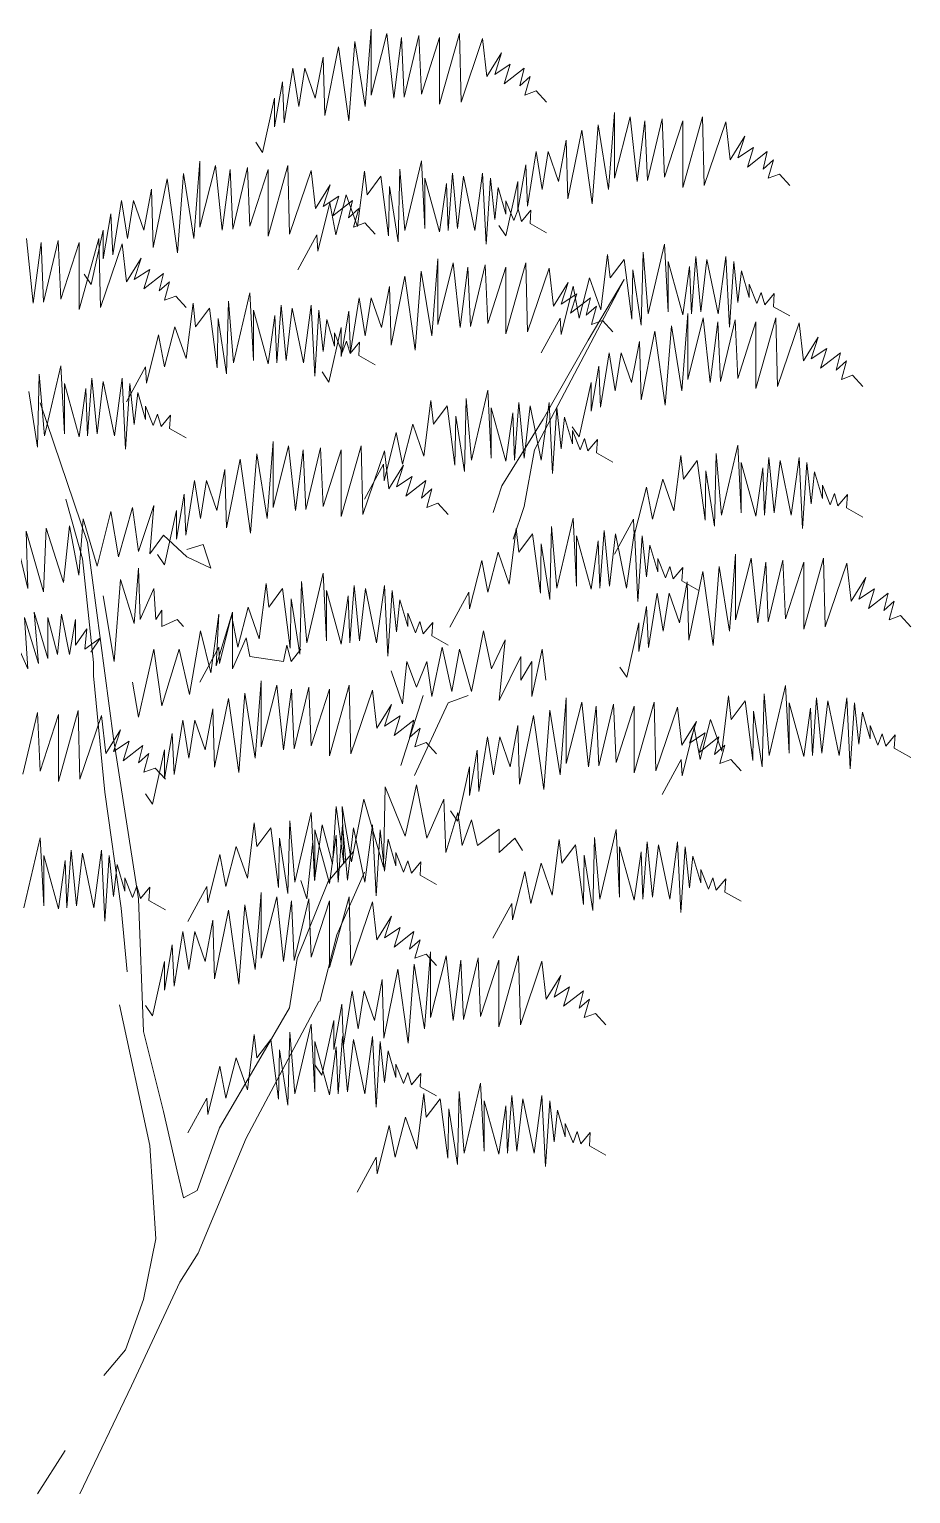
# Model space of a CAD drawing. Header units: metres. Extents: x 1628 to 1845, y 824 to 931.
# Drawn here: x 1657.854 to 1660.863, y 833.956 to 838.954 of the extents above; entities that cross this region are included whole.
import ezdxf

# ---------------------------------------------------------------- set-up
doc = ezdxf.new("R2010")
doc.units = ezdxf.units.M
doc.header["$LTSCALE"] = 0.15
doc.layers.add('P-ARVORE', color=114, linetype='Continuous', lineweight=0)

msp = doc.modelspace()

# ---------------------------------------------------------------- linework, layer by layer
at = {"layer": 'P-ARVORE', "linetype": 'Continuous'}
for points in [[(1658.6268, 838.5685), (1658.6504, 838.5334), (1658.6916, 838.7193), (1658.6916, 838.6211), (1658.7182, 838.7754), (1658.724, 838.6351), (1658.7535, 838.821), (1658.7741, 838.6912), (1658.7947, 838.821), (1658.8301, 838.7193), (1658.8566, 838.8595), (1658.8625, 838.6597), (1658.9096, 838.8946), (1658.945, 838.6421), (1658.9656, 838.9121), (1659.0009, 838.6912), (1659.0215, 838.9542), (1659.0215, 838.7298), (1659.0746, 838.9402), (1659.0981, 838.7193), (1659.1246, 838.9262), (1659.1335, 838.7228), (1659.1835, 838.9332), (1659.1924, 838.7333), (1659.2542, 838.9262), (1659.2542, 838.6982), (1659.322, 838.9402), (1659.3279, 838.7053), (1659.4015, 838.9227), (1659.4162, 838.7929), (1659.4663, 838.8736), (1659.4427, 838.7999), (1659.4958, 838.835), (1659.4751, 838.7684), (1659.5429, 838.821), (1659.5282, 838.7614), (1659.5635, 838.7929), (1659.5458, 838.7298), (1659.5841, 838.7438), (1659.6195, 838.7053)], [(1659.4571, 838.2842), (1659.4807, 838.2492), (1659.5219, 838.435), (1659.5219, 838.3368), (1659.5484, 838.4911), (1659.5543, 838.3508), (1659.5837, 838.5367), (1659.6044, 838.407), (1659.625, 838.5367), (1659.6603, 838.435), (1659.6868, 838.5753), (1659.6927, 838.3754), (1659.7399, 838.6103), (1659.7752, 838.3579), (1659.7958, 838.6279), (1659.8312, 838.407), (1659.8518, 838.67), (1659.8518, 838.4455), (1659.9048, 838.6559), (1659.9284, 838.435), (1659.9549, 838.6419), (1659.9637, 838.4385), (1660.0138, 838.6489), (1660.0226, 838.449), (1660.0845, 838.6419), (1660.0845, 838.414), (1660.1522, 838.6559), (1660.1581, 838.421), (1660.2318, 838.6384), (1660.2465, 838.5086), (1660.2966, 838.5893), (1660.273, 838.5157), (1660.326, 838.5507), (1660.3054, 838.4841), (1660.3731, 838.5367), (1660.3584, 838.4771), (1660.3938, 838.5086), (1660.3761, 838.4455), (1660.4144, 838.4596), (1660.4497, 838.421)], [(1658.0417, 838.1178), (1658.0653, 838.0828), (1658.1065, 838.2686), (1658.1065, 838.1704), (1658.133, 838.3247), (1658.1389, 838.1844), (1658.1684, 838.3703), (1658.189, 838.2406), (1658.2096, 838.3703), (1658.245, 838.2686), (1658.2715, 838.4089), (1658.2774, 838.209), (1658.3245, 838.4439), (1658.3598, 838.1915), (1658.3805, 838.4615), (1658.4158, 838.2406), (1658.4364, 838.5036), (1658.4364, 838.2791), (1658.4894, 838.4895), (1658.513, 838.2686), (1658.5395, 838.4755), (1658.5484, 838.2721), (1658.5984, 838.4825), (1658.6073, 838.2826), (1658.6691, 838.4755), (1658.6691, 838.2476), (1658.7369, 838.4895), (1658.7428, 838.2546), (1658.8164, 838.472), (1658.8311, 838.3422), (1658.8812, 838.4229), (1658.8576, 838.3493), (1658.9107, 838.3843), (1658.89, 838.3177), (1658.9578, 838.3703), (1658.9431, 838.3107), (1658.9784, 838.3422), (1658.9607, 838.2791), (1658.999, 838.2932), (1659.0344, 838.2546)], [(1658.7712, 838.1337), (1658.836, 838.2529), (1658.8389, 838.1968), (1658.8802, 838.3616), (1658.9008, 838.2529), (1658.9361, 838.3896), (1658.9744, 838.2809), (1658.998, 838.4703), (1659.0068, 838.3896), (1659.0539, 838.4528), (1659.0804, 838.2494), (1659.0834, 838.4177), (1659.1128, 838.2283), (1659.1187, 838.4773), (1659.1364, 838.2669), (1659.1924, 838.5054), (1659.2042, 838.2739), (1659.2042, 838.4458), (1659.2542, 838.2634), (1659.2778, 838.4282), (1659.2837, 838.2669), (1659.2984, 838.4633), (1659.3161, 838.2739), (1659.3367, 838.4528), (1659.375, 838.2669), (1659.4015, 838.4633), (1659.4133, 838.2213), (1659.428, 838.4458), (1659.4427, 838.3055), (1659.4545, 838.4142), (1659.481, 838.323), (1659.481, 838.3686), (1659.5075, 838.302), (1659.5223, 838.3406), (1659.5341, 838.2985), (1659.5665, 838.337), (1659.5635, 838.2915), (1659.6195, 838.2599)], [(1657.8442, 838.2399), (1657.8678, 838.019), (1657.8943, 838.2259), (1657.9031, 838.0225), (1657.9532, 838.2329), (1657.962, 838.033), (1658.0239, 838.2259), (1658.0239, 837.998), (1658.0916, 838.2399), (1658.0975, 838.005), (1658.1712, 838.2224), (1658.1859, 838.0926), (1658.236, 838.1733), (1658.2124, 838.0997), (1658.2654, 838.1347), (1658.2448, 838.0681), (1658.3125, 838.1207), (1658.2978, 838.0611), (1658.3332, 838.0926), (1658.3155, 838.0295), (1658.3538, 838.0436), (1658.3891, 838.005)], [(1659.6014, 837.8494), (1659.6662, 837.9686), (1659.6692, 837.9125), (1659.7104, 838.0773), (1659.731, 837.9686), (1659.7664, 838.1054), (1659.8047, 837.9967), (1659.8282, 838.186), (1659.8371, 838.1054), (1659.8842, 838.1685), (1659.9107, 837.9651), (1659.9136, 838.1334), (1659.9431, 837.9441), (1659.949, 838.193), (1659.9667, 837.9826), (1660.0226, 838.2211), (1660.0344, 837.9897), (1660.0344, 838.1615), (1660.0845, 837.9791), (1660.108, 838.144), (1660.1139, 837.9826), (1660.1287, 838.179), (1660.1463, 837.9897), (1660.167, 838.1685), (1660.2052, 837.9826), (1660.2318, 838.179), (1660.2435, 837.9371), (1660.2583, 838.1615), (1660.273, 838.0212), (1660.2848, 838.1299), (1660.3113, 838.0388), (1660.3113, 838.0843), (1660.3378, 838.0177), (1660.3525, 838.0563), (1660.3643, 838.0142), (1660.3967, 838.0528), (1660.3938, 838.0072), (1660.4497, 837.9756)], [(1658.8535, 837.785), (1658.877, 837.75), (1658.9183, 837.9358), (1658.9183, 837.8376), (1658.9448, 837.9919), (1658.9507, 837.8516), (1658.9801, 838.0375), (1659.0008, 837.9078), (1659.0214, 838.0375), (1659.0567, 837.9358), (1659.0832, 838.0761), (1659.0891, 837.8762), (1659.1363, 838.1111), (1659.1716, 837.8587), (1659.1922, 838.1287), (1659.2276, 837.9078), (1659.2482, 838.1708), (1659.2482, 837.9463), (1659.3012, 838.1567), (1659.3248, 837.9358), (1659.3513, 838.1427), (1659.3601, 837.9393), (1659.4102, 838.1497), (1659.419, 837.9498), (1659.4809, 838.1427), (1659.4809, 837.9148), (1659.5486, 838.1567), (1659.5545, 837.9218), (1659.6281, 838.1392), (1659.6429, 838.0094), (1659.6929, 838.0901), (1659.6694, 838.0165), (1659.7224, 838.0515), (1659.7018, 837.9849), (1659.7695, 838.0375), (1659.7548, 837.9779), (1659.7901, 838.0094), (1659.7725, 837.9463), (1659.8108, 837.9604), (1659.8461, 837.9218)], [(1659.4373, 837.3045), (1659.4668, 837.3957), (1659.6082, 837.6236), (1659.7613, 837.8936), (1659.885, 838.1005), (1659.5787, 837.5184), (1659.5434, 837.3255), (1659.5051, 837.2133)], [(1658.1861, 837.683), (1658.2509, 837.8022), (1658.2538, 837.7461), (1658.295, 837.9109), (1658.3157, 837.8022), (1658.351, 837.939), (1658.3893, 837.8303), (1658.4129, 838.0196), (1658.4217, 837.939), (1658.4688, 838.0021), (1658.4953, 837.7987), (1658.4983, 837.967), (1658.5277, 837.7777), (1658.5336, 838.0266), (1658.5513, 837.8162), (1658.6073, 838.0547), (1658.619, 837.8233), (1658.619, 837.9951), (1658.6691, 837.8127), (1658.6927, 837.9776), (1658.6986, 837.8162), (1658.7133, 838.0126), (1658.731, 837.8233), (1658.7516, 838.0021), (1658.7899, 837.8162), (1658.8164, 838.0126), (1658.8282, 837.7707), (1658.8429, 837.9951), (1658.8576, 837.8548), (1658.8694, 837.9635), (1658.8959, 837.8724), (1658.8959, 837.9179), (1658.9224, 837.8513), (1658.9372, 837.8899), (1658.9489, 837.8478), (1658.9813, 837.8864), (1658.9784, 837.8408), (1659.0344, 837.8092)], [(1659.7069, 837.5978), (1659.7304, 837.5628), (1659.7717, 837.7486), (1659.7717, 837.6504), (1659.7982, 837.8047), (1659.8041, 837.6644), (1659.8335, 837.8503), (1659.8541, 837.7206), (1659.8748, 837.8503), (1659.9101, 837.7486), (1659.9366, 837.8889), (1659.9425, 837.689), (1659.9896, 837.9239), (1660.025, 837.6715), (1660.0456, 837.9415), (1660.0809, 837.7206), (1660.1016, 837.9836), (1660.1016, 837.7591), (1660.1546, 837.9695), (1660.1781, 837.7486), (1660.2047, 837.9555), (1660.2135, 837.7521), (1660.2636, 837.9625), (1660.2724, 837.7626), (1660.3343, 837.9555), (1660.3343, 837.7276), (1660.402, 837.9695), (1660.4079, 837.7346), (1660.4815, 837.952), (1660.4963, 837.8222), (1660.5463, 837.9029), (1660.5228, 837.8293), (1660.5758, 837.8643), (1660.5552, 837.7977), (1660.6229, 837.8503), (1660.6082, 837.7907), (1660.6435, 837.8222), (1660.6259, 837.7591), (1660.6641, 837.7732), (1660.6995, 837.7346)], [(1657.853, 837.7174), (1657.8825, 837.5281), (1657.8884, 837.777), (1657.9061, 837.5666), (1657.962, 837.8051), (1657.9738, 837.5737), (1657.9738, 837.7455), (1658.0239, 837.5631), (1658.0474, 837.728), (1658.0533, 837.5666), (1658.0681, 837.763), (1658.0857, 837.5737), (1658.1064, 837.7525), (1658.1446, 837.5666), (1658.1712, 837.763), (1658.1829, 837.5211), (1658.1977, 837.7455), (1658.2124, 837.6052), (1658.2242, 837.7139), (1658.2507, 837.6228), (1658.2507, 837.6683), (1658.2772, 837.6017), (1658.2919, 837.6403), (1658.3037, 837.5982), (1658.3361, 837.6368), (1658.3332, 837.5912), (1658.3891, 837.5596)], [(1658.9978, 837.3502), (1659.0626, 837.4694), (1659.0656, 837.4133), (1659.1068, 837.5781), (1659.1274, 837.4694), (1659.1628, 837.6062), (1659.2011, 837.4975), (1659.2246, 837.6868), (1659.2335, 837.6062), (1659.2806, 837.6693), (1659.3071, 837.4659), (1659.31, 837.6342), (1659.3395, 837.4449), (1659.3454, 837.6938), (1659.3631, 837.4834), (1659.419, 837.7219), (1659.4308, 837.4905), (1659.4308, 837.6623), (1659.4809, 837.4799), (1659.5044, 837.6448), (1659.5103, 837.4834), (1659.5251, 837.6798), (1659.5427, 837.4905), (1659.5633, 837.6693), (1659.6016, 837.4834), (1659.6281, 837.6798), (1659.6399, 837.4379), (1659.6547, 837.6623), (1659.6694, 837.522), (1659.6812, 837.6307), (1659.7077, 837.5395), (1659.7077, 837.5851), (1659.7342, 837.5185), (1659.7489, 837.5571), (1659.7607, 837.515), (1659.7931, 837.5536), (1659.7901, 837.508), (1659.8461, 837.4764)], [(1658.2915, 837.161), (1658.3151, 837.1259), (1658.3563, 837.3118), (1658.3563, 837.2136), (1658.3828, 837.3679), (1658.3887, 837.2276), (1658.4182, 837.4135), (1658.4388, 837.2838), (1658.4594, 837.4135), (1658.4947, 837.3118), (1658.5213, 837.4521), (1658.5271, 837.2522), (1658.5743, 837.4871), (1658.6096, 837.2347), (1658.6302, 837.5047), (1658.6656, 837.2838), (1658.6862, 837.5468), (1658.6862, 837.3223), (1658.7392, 837.5327), (1658.7628, 837.3118), (1658.7893, 837.5187), (1658.7981, 837.3153), (1658.8482, 837.5257), (1658.857, 837.3258), (1658.9189, 837.5187), (1658.9189, 837.2908), (1658.9866, 837.5327), (1658.9925, 837.2978), (1659.0662, 837.5152), (1659.0809, 837.3854), (1659.131, 837.4661), (1659.1074, 837.3925), (1659.1604, 837.4275), (1659.1398, 837.3609), (1659.2075, 837.4135), (1659.1928, 837.3539), (1659.2282, 837.3854), (1659.2105, 837.3223), (1659.2488, 837.3364), (1659.2841, 837.2978)], [(1659.8512, 837.163), (1659.916, 837.2822), (1659.9189, 837.2261), (1659.9602, 837.3909), (1659.9808, 837.2822), (1660.0161, 837.419), (1660.0544, 837.3103), (1660.078, 837.4996), (1660.0868, 837.419), (1660.134, 837.4821), (1660.1605, 837.2787), (1660.1634, 837.447), (1660.1929, 837.2577), (1660.1988, 837.5066), (1660.2164, 837.2962), (1660.2724, 837.5347), (1660.2842, 837.3033), (1660.2842, 837.4751), (1660.3343, 837.2927), (1660.3578, 837.4575), (1660.3637, 837.2962), (1660.3784, 837.4926), (1660.3961, 837.3033), (1660.4167, 837.4821), (1660.455, 837.2962), (1660.4815, 837.4926), (1660.4933, 837.2507), (1660.508, 837.4751), (1660.5228, 837.3348), (1660.5345, 837.4435), (1660.5611, 837.3523), (1660.5611, 837.3979), (1660.5876, 837.3313), (1660.6023, 837.3699), (1660.6141, 837.3278), (1660.6465, 837.3664), (1660.6435, 837.3208), (1660.6995, 837.2892)], [(1657.7555, 837.0906), (1657.7908, 836.9959), (1657.7967, 837.2659), (1657.8497, 837.045), (1657.8438, 837.2414), (1657.9027, 837.0345), (1657.9116, 837.2519), (1657.9705, 837.066), (1657.9911, 837.2589), (1658.0235, 837.0906), (1658.0382, 837.2834), (1658.0853, 837.1221), (1658.1325, 837.308), (1658.159, 837.1537), (1658.2061, 837.322), (1658.2267, 837.1712), (1658.2797, 837.329), (1658.265, 837.1642), (1658.3121, 837.2273), (1658.3917, 837.1537), (1658.4742, 837.1151), (1658.4476, 837.1958), (1658.3917, 837.1782)], [(1659.2892, 836.9134), (1659.354, 837.0326), (1659.357, 836.9765), (1659.3982, 837.1413), (1659.4188, 837.0326), (1659.4542, 837.1694), (1659.4924, 837.0607), (1659.516, 837.25), (1659.5248, 837.1694), (1659.572, 837.2325), (1659.5985, 837.0291), (1659.6014, 837.1974), (1659.6309, 837.0081), (1659.6368, 837.257), (1659.6545, 837.0466), (1659.7104, 837.2851), (1659.7222, 837.0537), (1659.7222, 837.2255), (1659.7723, 837.0431), (1659.7958, 837.2079), (1659.8017, 837.0466), (1659.8165, 837.243), (1659.8341, 837.0537), (1659.8547, 837.2325), (1659.893, 837.0466), (1659.9195, 837.243), (1659.9313, 837.0011), (1659.9461, 837.2255), (1659.9608, 837.0852), (1659.9726, 837.1939), (1659.9991, 837.1027), (1659.9991, 837.1483), (1660.0256, 837.0817), (1660.0403, 837.1203), (1660.0521, 837.0782), (1660.0845, 837.1168), (1660.0815, 837.0712), (1660.1375, 837.0396)], [(1659.8699, 836.7774), (1659.8935, 836.7423), (1659.9347, 836.9282), (1659.9347, 836.83), (1659.9612, 836.9843), (1659.9671, 836.844), (1659.9966, 837.0299), (1660.0172, 836.9001), (1660.0378, 837.0299), (1660.0731, 836.9282), (1660.0997, 837.0684), (1660.1055, 836.8685), (1660.1527, 837.1035), (1660.188, 836.851), (1660.2086, 837.121), (1660.244, 836.9001), (1660.2646, 837.1631), (1660.2646, 836.9387), (1660.3176, 837.1491), (1660.3412, 836.9282), (1660.3677, 837.1351), (1660.3765, 836.9317), (1660.4266, 837.1421), (1660.4354, 836.9422), (1660.4973, 837.1351), (1660.4973, 836.9071), (1660.565, 837.1491), (1660.5709, 836.9141), (1660.6446, 837.1315), (1660.6593, 837.0018), (1660.7094, 837.0825), (1660.6858, 837.0088), (1660.7388, 837.0439), (1660.7182, 836.9773), (1660.786, 837.0299), (1660.7712, 836.9702), (1660.8066, 837.0018), (1660.7889, 836.9387), (1660.8272, 836.9527), (1660.8625, 836.9141)], [(1658.106, 837.0204), (1658.1443, 836.796), (1658.1649, 837.0766), (1658.212, 836.9258), (1658.2267, 837.1151), (1658.2326, 836.9398), (1658.2797, 837.045), (1658.2856, 836.9398), (1658.3063, 836.9714), (1658.3063, 836.9152), (1658.3593, 836.9398), (1658.3799, 836.9152)], [(1658.4358, 836.7262), (1658.5006, 836.8454), (1658.5036, 836.7893), (1658.5448, 836.9541), (1658.5654, 836.8454), (1658.6008, 836.9822), (1658.6391, 836.8735), (1658.6626, 837.0628), (1658.6715, 836.9822), (1658.7186, 837.0453), (1658.7451, 836.8419), (1658.7481, 837.0102), (1658.7775, 836.8209), (1658.7834, 837.0698), (1658.8011, 836.8594), (1658.857, 837.0979), (1658.8688, 836.8665), (1658.8688, 837.0383), (1658.9189, 836.8559), (1658.9425, 837.0207), (1658.9483, 836.8594), (1658.9631, 837.0558), (1658.9807, 836.8665), (1659.0014, 837.0453), (1659.0397, 836.8594), (1659.0662, 837.0558), (1659.0779, 836.8139), (1659.0927, 837.0383), (1659.1074, 836.898), (1659.1192, 837.0067), (1659.1457, 836.9155), (1659.1457, 836.9611), (1659.1722, 836.8945), (1659.1869, 836.9331), (1659.1987, 836.891), (1659.2311, 836.9296), (1659.2282, 836.884), (1659.2841, 836.8524)], [(1657.7437, 836.7083), (1657.7643, 836.796), (1657.8173, 836.7329), (1657.7849, 836.9152), (1657.8497, 836.7715), (1657.8379, 836.9468), (1657.8851, 836.789), (1657.8703, 836.9643), (1657.9175, 836.8065), (1657.9175, 836.9468), (1657.9499, 836.8206), (1657.9646, 836.9573), (1657.9911, 836.8206), (1658.0117, 836.9398), (1658.0117, 836.8521), (1658.05, 836.9082), (1658.0441, 836.8381), (1658.0971, 836.8767), (1658.0647, 836.8276)], [(1658.2061, 836.7259), (1658.2267, 836.6067), (1658.2797, 836.8381), (1658.3063, 836.6452), (1658.3652, 836.8381), (1658.4005, 836.6838), (1658.4388, 836.9012), (1658.4742, 836.7574), (1658.5007, 836.9573), (1658.4918, 836.782), (1658.5478, 836.9643), (1658.5478, 836.7715), (1658.5949, 836.8767), (1658.6067, 836.8135), (1658.7216, 836.796), (1658.7334, 836.8521), (1658.7481, 836.796), (1658.7805, 836.8381)], [(1659.0898, 836.7645), (1659.128, 836.6522), (1659.1428, 836.796), (1659.1752, 836.7083), (1659.2105, 836.796), (1659.2282, 836.6768), (1659.2635, 836.8451), (1659.2959, 836.6943), (1659.3225, 836.8381), (1659.3637, 836.6943), (1659.4049, 836.9012), (1659.4314, 836.7715), (1659.4786, 836.8697), (1659.4579, 836.6628), (1659.5316, 836.8135), (1659.5316, 836.7329), (1659.5699, 836.796), (1659.5699, 836.6768), (1659.6052, 836.8381), (1659.617, 836.7329)], [(1658.251, 836.344), (1658.2746, 836.309), (1658.3158, 836.4948), (1658.3158, 836.3966), (1658.3423, 836.5509), (1658.3482, 836.4107), (1658.3777, 836.5965), (1658.3983, 836.4668), (1658.4189, 836.5965), (1658.4543, 836.4948), (1658.4808, 836.6351), (1658.4867, 836.4352), (1658.5338, 836.6702), (1658.5691, 836.4177), (1658.5898, 836.6877), (1658.6251, 836.4668), (1658.6457, 836.7298), (1658.6457, 836.5053), (1658.6987, 836.7157), (1658.7223, 836.4948), (1658.7488, 836.7017), (1658.7577, 836.4983), (1658.8077, 836.7087), (1658.8166, 836.5088), (1658.8784, 836.7017), (1658.8784, 836.4738), (1658.9462, 836.7157), (1658.9521, 836.4808), (1659.0257, 836.6982), (1659.0404, 836.5685), (1659.0905, 836.6491), (1659.0669, 836.5755), (1659.1199, 836.6105), (1659.0993, 836.5439), (1659.1671, 836.5965), (1659.1523, 836.5369), (1659.1877, 836.5685), (1659.17, 836.5053), (1659.2083, 836.5194), (1659.2437, 836.4808)], [(1659.1222, 836.4418), (1659.1987, 836.6803)], [(1659.1693, 836.4068), (1659.2842, 836.6557), (1659.3519, 836.6803)], [(1659.2917, 836.2863), (1659.3153, 836.2512), (1659.3565, 836.437), (1659.3565, 836.3389), (1659.383, 836.4932), (1659.3889, 836.3529), (1659.4184, 836.5387), (1659.439, 836.409), (1659.4596, 836.5387), (1659.495, 836.437), (1659.5215, 836.5773), (1659.5274, 836.3774), (1659.5745, 836.6124), (1659.6098, 836.3599), (1659.6305, 836.6299), (1659.6658, 836.409), (1659.6864, 836.672), (1659.6864, 836.4476), (1659.7395, 836.658), (1659.763, 836.437), (1659.7895, 836.6439), (1659.7984, 836.4406), (1659.8484, 836.651), (1659.8573, 836.4511), (1659.9191, 836.6439), (1659.9191, 836.416), (1659.9869, 836.658), (1659.9928, 836.423), (1660.0664, 836.6404), (1660.0811, 836.5107), (1660.1312, 836.5913), (1660.1076, 836.5177), (1660.1607, 836.5528), (1660.14, 836.4861), (1660.2078, 836.5387), (1660.1931, 836.4791), (1660.2284, 836.5107), (1660.2107, 836.4476), (1660.249, 836.4616), (1660.2844, 836.423)], [(1660.0142, 836.3425), (1660.079, 836.4618), (1660.082, 836.4057), (1660.1232, 836.5705), (1660.1438, 836.4618), (1660.1792, 836.5985), (1660.2175, 836.4898), (1660.241, 836.6792), (1660.2499, 836.5985), (1660.297, 836.6616), (1660.3235, 836.4583), (1660.3265, 836.6266), (1660.3559, 836.4372), (1660.3618, 836.6862), (1660.3795, 836.4758), (1660.4354, 836.7142), (1660.4472, 836.4828), (1660.4472, 836.6546), (1660.4973, 836.4723), (1660.5209, 836.6371), (1660.5268, 836.4758), (1660.5415, 836.6722), (1660.5592, 836.4828), (1660.5798, 836.6616), (1660.6181, 836.4758), (1660.6446, 836.6722), (1660.6564, 836.4302), (1660.6711, 836.6546), (1660.6858, 836.5144), (1660.6976, 836.6231), (1660.7241, 836.5319), (1660.7241, 836.5775), (1660.7506, 836.5109), (1660.7653, 836.5494), (1660.7771, 836.5074), (1660.8095, 836.5459), (1660.8066, 836.5003), (1660.8625, 836.4688)], [(1657.8326, 836.4117), (1657.8827, 836.6221), (1657.8915, 836.4222), (1657.9533, 836.6151), (1657.9533, 836.3871), (1658.0211, 836.6291), (1658.027, 836.3941), (1658.1006, 836.6115), (1658.1153, 836.4818), (1658.1654, 836.5625), (1658.1419, 836.4888), (1658.1949, 836.5239), (1658.1743, 836.4572), (1658.242, 836.5098), (1658.2273, 836.4502), (1658.2626, 836.4818), (1658.2449, 836.4187), (1658.2832, 836.4327), (1658.3186, 836.3941)], [(1658.7805, 836.0491), (1658.8011, 835.986), (1658.8217, 836.1823), (1658.8276, 836.0491), (1658.8541, 836.2385), (1658.8895, 836.1052), (1658.9012, 836.3016), (1658.9278, 836.1052), (1658.9219, 836.3016), (1658.9543, 836.1122), (1658.9955, 836.3261), (1659.0632, 836.0947), (1659.0691, 836.3682), (1659.1369, 836.1999), (1659.1752, 836.3752), (1659.2105, 836.1929), (1659.2694, 836.3261), (1659.2753, 836.1438), (1659.3166, 836.2805), (1659.3313, 836.1683), (1659.3637, 836.256), (1659.3843, 836.1683), (1659.4579, 836.2244), (1659.4579, 836.1438), (1659.511, 836.1929), (1659.5375, 836.1508)], [(1658.3954, 835.9092), (1658.4602, 836.0284), (1658.4631, 835.9723), (1658.5043, 836.1371), (1658.525, 836.0284), (1658.5603, 836.1652), (1658.5986, 836.0565), (1658.6222, 836.2458), (1658.631, 836.1652), (1658.6781, 836.2283), (1658.7046, 836.0249), (1658.7076, 836.1932), (1658.737, 836.0039), (1658.7429, 836.2529), (1658.7606, 836.0425), (1658.8166, 836.2809), (1658.8283, 836.0495), (1658.8283, 836.2213), (1658.8784, 836.039), (1658.902, 836.2038), (1658.9079, 836.0425), (1658.9226, 836.2388), (1658.9403, 836.0495), (1658.9609, 836.2283), (1658.9992, 836.0425), (1659.0257, 836.2388), (1659.0375, 835.9969), (1659.0522, 836.2213), (1659.0669, 836.081), (1659.0787, 836.1897), (1659.1052, 836.0986), (1659.1052, 836.1442), (1659.1317, 836.0775), (1659.1465, 836.1161), (1659.1582, 836.074), (1659.1906, 836.1126), (1659.1877, 836.067), (1659.2437, 836.0354)], [(1659.4361, 835.8514), (1659.5009, 835.9707), (1659.5038, 835.9145), (1659.545, 836.0794), (1659.5657, 835.9707), (1659.601, 836.1074), (1659.6393, 835.9987), (1659.6629, 836.1881), (1659.6717, 836.1074), (1659.7188, 836.1705), (1659.7453, 835.9671), (1659.7483, 836.1355), (1659.7777, 835.9461), (1659.7836, 836.1951), (1659.8013, 835.9847), (1659.8573, 836.2231), (1659.8691, 835.9917), (1659.8691, 836.1635), (1659.9191, 835.9812), (1659.9427, 836.146), (1659.9486, 835.9847), (1659.9633, 836.1811), (1659.981, 835.9917), (1660.0016, 836.1705), (1660.0399, 835.9847), (1660.0664, 836.1811), (1660.0782, 835.9391), (1660.0929, 836.1635), (1660.1076, 836.0233), (1660.1194, 836.132), (1660.1459, 836.0408), (1660.1459, 836.0864), (1660.1724, 836.0197), (1660.1872, 836.0583), (1660.1989, 836.0162), (1660.2313, 836.0548), (1660.2284, 836.0092), (1660.2844, 835.9777)], [(1657.8355, 835.9558), (1657.8915, 836.1942), (1657.9033, 835.9628), (1657.9033, 836.1346), (1657.9533, 835.9523), (1657.9769, 836.1171), (1657.9828, 835.9558), (1657.9975, 836.1522), (1658.0152, 835.9628), (1658.0358, 836.1416), (1658.0741, 835.9558), (1658.1006, 836.1522), (1658.1124, 835.9102), (1658.1271, 836.1346), (1658.1419, 835.9944), (1658.1536, 836.1031), (1658.1801, 836.0119), (1658.1801, 836.0575), (1658.2067, 835.9909), (1658.2214, 836.0294), (1658.2332, 835.9874), (1658.2656, 836.0259), (1658.2626, 835.9803), (1658.3186, 835.9488)], [(1658.251, 835.6218), (1658.2746, 835.5867), (1658.3158, 835.7726), (1658.3158, 835.6744), (1658.3423, 835.8287), (1658.3482, 835.6884), (1658.3777, 835.8743), (1658.3983, 835.7445), (1658.4189, 835.8743), (1658.4543, 835.7726), (1658.4808, 835.9129), (1658.4867, 835.713), (1658.5338, 835.9479), (1658.5691, 835.6954), (1658.5898, 835.9655), (1658.6251, 835.7445), (1658.6457, 836.0075), (1658.6457, 835.7831), (1658.6987, 835.9935), (1658.7223, 835.7726), (1658.7488, 835.9795), (1658.7577, 835.7761), (1658.8077, 835.9865), (1658.8166, 835.7866), (1658.8784, 835.9795), (1658.8784, 835.7516), (1658.9462, 835.9935), (1658.9521, 835.7586), (1659.0257, 835.976), (1659.0404, 835.8462), (1659.0905, 835.9269), (1659.0669, 835.8533), (1659.1199, 835.8883), (1659.0993, 835.8217), (1659.1671, 835.8743), (1659.1523, 835.8147), (1659.1877, 835.8462), (1659.17, 835.7831), (1659.2083, 835.7971), (1659.2437, 835.7586)], [(1658.8292, 835.4196), (1658.8528, 835.3845), (1658.894, 835.5704), (1658.894, 835.4722), (1658.9205, 835.6265), (1658.9264, 835.4862), (1658.9559, 835.6721), (1658.9765, 835.5423), (1658.9971, 835.6721), (1659.0324, 835.5704), (1659.0589, 835.7106), (1659.0648, 835.5108), (1659.112, 835.7457), (1659.1473, 835.4932), (1659.1679, 835.7632), (1659.2033, 835.5423), (1659.2239, 835.8053), (1659.2239, 835.5809), (1659.2769, 835.7913), (1659.3005, 835.5704), (1659.327, 835.7773), (1659.3358, 835.5739), (1659.3859, 835.7843), (1659.3947, 835.5844), (1659.4566, 835.7773), (1659.4566, 835.5493), (1659.5243, 835.7913), (1659.5302, 835.5563), (1659.6039, 835.7738), (1659.6186, 835.644), (1659.6687, 835.7247), (1659.6451, 835.651), (1659.6981, 835.6861), (1659.6775, 835.6195), (1659.7452, 835.6721), (1659.7305, 835.6125), (1659.7659, 835.644), (1659.7482, 835.5809), (1659.7865, 835.5949), (1659.8218, 835.5563)], [(1658.3954, 835.187), (1658.4602, 835.3062), (1658.4631, 835.2501), (1658.5043, 835.4149), (1658.525, 835.3062), (1658.5603, 835.443), (1658.5986, 835.3343), (1658.6222, 835.5236), (1658.631, 835.443), (1658.6781, 835.5061), (1658.7046, 835.3027), (1658.7076, 835.471), (1658.737, 835.2817), (1658.7429, 835.5306), (1658.7606, 835.3202), (1658.8166, 835.5587), (1658.8283, 835.3272), (1658.8283, 835.4991), (1658.8784, 835.3167), (1658.902, 835.4815), (1658.9079, 835.3202), (1658.9226, 835.5166), (1658.9403, 835.3272), (1658.9609, 835.5061), (1658.9992, 835.3202), (1659.0257, 835.5166), (1659.0375, 835.2746), (1659.0522, 835.4991), (1659.0669, 835.3588), (1659.0787, 835.4675), (1659.1052, 835.3763), (1659.1052, 835.4219), (1659.1317, 835.3553), (1659.1465, 835.3939), (1659.1582, 835.3518), (1659.1906, 835.3904), (1659.1877, 835.3448), (1659.2437, 835.3132)], [(1658.9735, 834.9848), (1659.0383, 835.104), (1659.0413, 835.0479), (1659.0825, 835.2127), (1659.1031, 835.104), (1659.1385, 835.2407), (1659.1768, 835.132), (1659.2003, 835.3214), (1659.2092, 835.2407), (1659.2563, 835.3039), (1659.2828, 835.1005), (1659.2858, 835.2688), (1659.3152, 835.0794), (1659.3211, 835.3284), (1659.3388, 835.118), (1659.3947, 835.3565), (1659.4065, 835.125), (1659.4065, 835.2969), (1659.4566, 835.1145), (1659.4802, 835.2793), (1659.486, 835.118), (1659.5008, 835.3144), (1659.5184, 835.125), (1659.5391, 835.3039), (1659.5774, 835.118), (1659.6039, 835.3144), (1659.6156, 835.0724), (1659.6304, 835.2969), (1659.6451, 835.1566), (1659.6569, 835.2653), (1659.6834, 835.1741), (1659.6834, 835.2197), (1659.7099, 835.1531), (1659.7246, 835.1917), (1659.7364, 835.1496), (1659.7688, 835.1881), (1659.7659, 835.1426), (1659.8218, 835.111)]]:
    msp.add_lwpolyline(points, dxfattribs=at)
at = {"layer": 'P-ARVORE', "color": 18, "linetype": 'Continuous'}
for points in [[(1657.8909, 837.6797), (1658.0529, 837.2028), (1658.1413, 836.533), (1658.2267, 835.986), (1658.2444, 835.5336), (1658.3121, 835.2601), (1658.3593, 835.0567), (1658.3799, 834.9655), (1658.427, 834.9901), (1658.5036, 835.204), (1658.6362, 835.4319), (1658.7422, 835.6143), (1658.7687, 835.7826), (1658.8747, 836.0456), (1658.9602, 836.1473)], [(1658.1884, 835.737), (1658.1678, 835.9544), (1658.1119, 836.3507), (1658.0736, 836.7469), (1658.0736, 836.7925), (1658.0353, 837.1467), (1657.9793, 837.3501)], [(1658.8453, 835.6353), (1658.9042, 835.8632), (1658.9984, 836.0771)], [(1658.0264, 833.9556), (1658.2032, 834.3238), (1658.3681, 834.678), (1658.43, 834.7762), (1658.5949, 835.1689), (1658.8423, 835.6353)], [(1658.1619, 835.6248), (1658.265, 835.1444), (1658.2856, 834.8253), (1658.2444, 834.6184), (1658.1825, 834.4465), (1658.1089, 834.3589)], [(1657.9764, 834.1029), (1657.8821, 833.9556)]]:
    msp.add_lwpolyline(points, dxfattribs=at)

doc.saveas('drawing.dxf')
